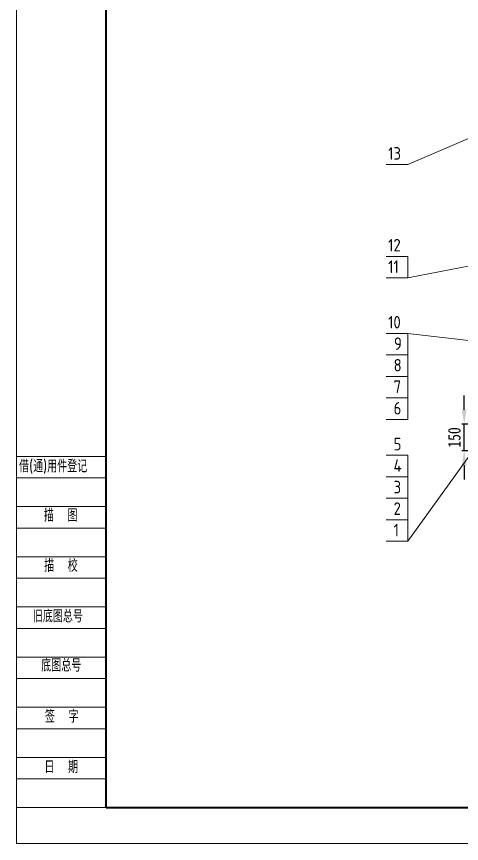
# Model space of a CAD drawing. Extents: x 29432 to 46232, y -723 to 11157.
# Drawn here: x 29432 to 31918, y -723 to 3892 of the extents above; entities that cross this region are included whole.
import ezdxf

# ---------------------------------------------------------------- set-up
doc = ezdxf.new("R2010")
doc.units = 0
doc.layers.get('0').update_dxf_attribs({"linetype": 'CONTINUOUS', "lineweight": 40})
doc.layers.get('DEFPOINTS').update_dxf_attribs({"linetype": 'CONTINUOUS', "lineweight": 20})
for name, color, linetype, lineweight in [('尺寸线', 6, 'CONTINUOUS', 20), ('文字', 6, 'CONTINUOUS', 20), ('细实线', 3, 'CONTINUOUS', 20), ('细线', 3, 'CONTINUOUS', 20)]:
    doc.layers.add(name, color=color, linetype=linetype, lineweight=lineweight)
doc.styles.add('J_BigFont', font='gbenor.shx', dxfattribs={"bigfont": 'gbcbig.shx'})
doc.styles.add('尺寸-字母', font='@SimSun.ttf', dxfattribs={"width": 0.8})
doc.dimstyles.new('尺寸3-5', dxfattribs={"dimtxt": 3.5, "dimasz": 2.5, "dimexe": 1.25, "dimexo": 0.625, "dimgap": 1.5, "dimtad": 1, "dimdec": 0, "dimdsep": 46, "dimtxsty": '尺寸-字母', "dimcen": 2.5, "dimadec": 0, "dimazin": 0, "dimtfac": 1, "dimtdec": 4, "dimtmove": 0, "dimatfit": 3, "dimfxl": 0, "dimtolj": 1, "dimtzin": 0, "dimarcsym": 0})

# ---------------------------------------------------------------- blocks, each defined once
blk = doc.blocks.new('*D71')
at = {"layer": 'DEFPOINTS', "color": 0, "lineweight": 20}
for p in [(31933.34768578037, 1617.556502906888), (32035.48531327202, 1617.556502906888), (32153.68236725407, 1467.556502906889)]:
    blk.add_point(p, dxfattribs=at)
at = {"layer": '尺寸线', "color": 0, "lineweight": -2}
for p, q in [((31933.34768578037, 1697.556502906888), (31933.34768578037, 1777.556502906888)), ((32015.48531327202, 1617.556502906888), (31920.34768578037, 1617.556502906888)), ((31933.34768578037, 1467.556502906889), (31933.34768578037, 1617.556502906888)), ((32133.68236725407, 1467.556502906889), (31920.34768578037, 1467.556502906889)), ((31933.34768578037, 1387.556502906889), (31933.34768578037, 1307.556502906889))]:
    blk.add_line(p, q, dxfattribs=at)
at = {"layer": '尺寸线', "color": 0, "lineweight": 20}
for points in [[(31920.01435244703, 1697.556502906888), (31946.6810191137, 1697.556502906888), (31933.34768578037, 1617.556502906888)], [(31920.01435244703, 1387.556502906889), (31946.6810191137, 1387.556502906889), (31933.34768578037, 1467.556502906889)]]:
    blk.add_solid(points, dxfattribs=at)
at = {"layer": '尺寸线', "color": 0, "lineweight": 20, "insert": (31878.34768578037, 1542.556502906893), "char_height": 70, "attachment_point": 5, "rotation": 90, "style": '尺寸-字母'}
blk.add_mtext('\\A1;150', dxfattribs=at)

msp = doc.modelspace()

# ---------------------------------------------------------------- linework, layer by layer
at = {"lineweight": 40}
for q in [(29932.35018923754, 10956.52363703486), (46032.35018923754, -523.4763629651334)]:
    msp.add_line((29932.35018923754, -523.4763629651334), q, dxfattribs=at)
at = {"layer": '细实线', "lineweight": 20}
for p, q in [((32860.44916760638, 3600.777413702097), (31618.10082778363, 3065.599497931082)), ((31618.10082778363, 3065.599497931082), (31498.22350219882, 3065.599497931082)), ((33768.43236725407, 2848.300524745235), (31618.10082778363, 2433.417968218902)), ((31618.10082778363, 2553.417968218902), (31498.22350219882, 2553.417968218902)), ((31618.10082778363, 2553.417968218902), (31498.22350219882, 2553.417968218902)), ((31618.10082778363, 2553.417968218902), (31618.10082778363, 2433.417968218902)), ((31618.10082778363, 2433.417968218902), (31498.22350219882, 2433.417968218902)), ((31618.10082778363, 2433.417968218902), (31498.22350219882, 2433.417968218902)), ((31618.10082778363, 2123.617451259212), (31498.22350219882, 2123.617451259212)), ((31618.10082778363, 2123.617451259212), (31618.10082778363, 1643.617451259212)), ((35603.27709207717, 1660.05650290689), (31618.10082778363, 2123.617451259212)), ((31618.10082778363, 2003.617451259212), (31498.22350219882, 2003.617451259212)), ((31618.10082778363, 1883.617451259212), (31498.22350219882, 1883.617451259212)), ((31618.10082778363, 1763.617451259212), (31498.22350219882, 1763.617451259212)), ((31618.10082778363, 1643.617451259212), (31498.22350219882, 1643.617451259212)), ((32088.68236725407, 1617.556502906888), (31618.10082778363, 963.2782042505569)), ((31618.10082778363, 1443.278204250557), (31498.22350219882, 1443.278204250557)), ((31618.10082778363, 1443.278204250558), (31618.10082778363, 963.2782042505569)), ((31618.10082778363, 1323.278204250557), (31498.22350219882, 1323.278204250557)), ((31618.10082778363, 1203.278204250557), (31498.22350219882, 1203.278204250557)), ((31618.10082778363, 1083.278204250557), (31498.22350219882, 1083.278204250557)), ((31618.10082778363, 963.2782042505569), (31498.22350219882, 963.2782042505569))]:
    msp.add_line(p, q, dxfattribs=at)
at = {"layer": '细线', "color": 3, "lineweight": 20}
for p, q in [((29432.35018923754, -723.4763629651352), (29432.35018923754, 11156.52363703486)), ((29932.35018923754, 316.5236370348666), (29432.35018923754, 316.5236370348666)), ((29432.35018923754, -723.4763629651352), (46232.35018923754, -723.4763629651352))]:
    msp.add_line(p, q, dxfattribs=at)
at = {"layer": '细线', "lineweight": 20}
for p, q in [((29932.35018923754, 1436.523637034865), (29432.35018923754, 1436.523637034865)), ((29932.35018923754, 1316.523637034865), (29432.35018923754, 1316.523637034865)), ((29932.35018923754, 1156.523637034867), (29432.35018923754, 1156.523637034867)), ((29932.35018923754, 1036.523637034867), (29432.35018923754, 1036.523637034867)), ((29932.35018923754, 876.5236370348666), (29432.35018923754, 876.5236370348666)), ((29932.35018923754, 756.5236370348666), (29432.35018923754, 756.5236370348666)), ((29932.35018923754, 596.5236370348666), (29432.35018923754, 596.5236370348666)), ((29932.35018923754, 476.5236370348666), (29432.35018923754, 476.5236370348666)), ((29932.35018923754, 196.5236370348666), (29432.35018923754, 196.5236370348666)), ((29932.35018923754, 36.52363703486662), (29432.35018923754, 36.52363703486662)), ((29932.35018923754, -83.47636296513338), (29432.35018923754, -83.47636296513338)), ((29932.35018923754, -243.4763629651334), (29432.35018923754, -243.4763629651334)), ((29932.35018923754, -363.4763629651334), (29432.35018923754, -363.4763629651334)), ((29432.35018923754, -523.4763629651334), (29932.35018923754, -523.4763629651334))]:
    msp.add_line(p, q, dxfattribs=at)

# ---------------------------------------------------------------- texts
at = {"layer": '文字', "lineweight": 20, "ltscale": 0.6, "char_height": 70, "attachment_point": 1, "style": 'J_BigFont'}
for s, insert in [('13', (31508.23120602007, 3163.011685720823)), ('12', (31508.23120602007, 2650.830156008644)), ('11', (31508.23120602007, 2530.830156008644)), ('10', (31508.23120602007, 2221.029639048953)), ('9', (31541.02408193208, 2101.029639048953)), ('8', (31539.0336450292, 1981.029639048953)), ('7', (31539.0336450292, 1861.029639048953)), ('6', (31539.0336450292, 1741.029639048953)), ('5', (31539.0336450292, 1540.690392040299)), ('4', (31539.0336450292, 1420.690392040299)), ('3', (31539.0336450292, 1300.690392040299)), ('2', (31539.0336450292, 1180.690392040298)), ('1', (31539.0336450292, 1060.690392040298))]:
    msp.add_mtext(s, dxfattribs=dict(at, insert=insert))
at = {"layer": '文字', "lineweight": 20, "char_height": 70.00000000000001, "attachment_point": 1, "style": 'J_BigFont'}
for s, insert in [('借(通)用件登记', (29446.88745205065, 1417.450252533003)), ('描  图', (29585.05978593956, 1142.789420587372)), ('描  校', (29586.60302968254, 862.2345424525643)), ('旧底图总号', (29523.46909989699, 580.2704006870167)), ('底图总号', (29570.39124939045, 305.5236005895617)), ('签  字', (29591.02446768409, 20.75965304573344)), ('日  期', (29588.07687126735, -261.3494562498733))]:
    msp.add_mtext(s, dxfattribs=dict(at, insert=insert))

# ---------------------------------------------------------------- dimensions: what is measured, and where the dimension line sits
at = {"layer": '尺寸线', "lineweight": 20}
dim = msp.add_linear_dim(base=(31933.34768578037, 1617.556502906888), p1=(32153.68236725407, 1467.556502906889), p2=(32035.48531327202, 1617.556502906888), angle=90, dimstyle='尺寸3-5', override={"dimtxt": 70, "dimasz": 80, "dimexe": 13, "dimexo": 20, "dimgap": 20, "dimzin": 0, "dimtfac": 5, "dimtdec": 0, "dimatfit": 1}, dxfattribs=at)
dim.commit()
dim.dimension.update_dxf_attribs({"geometry": '*D71', "text_midpoint": (31933.34768578037, 1542.556502906893), "dimtype": 160})

doc.saveas('drawing.dxf')
